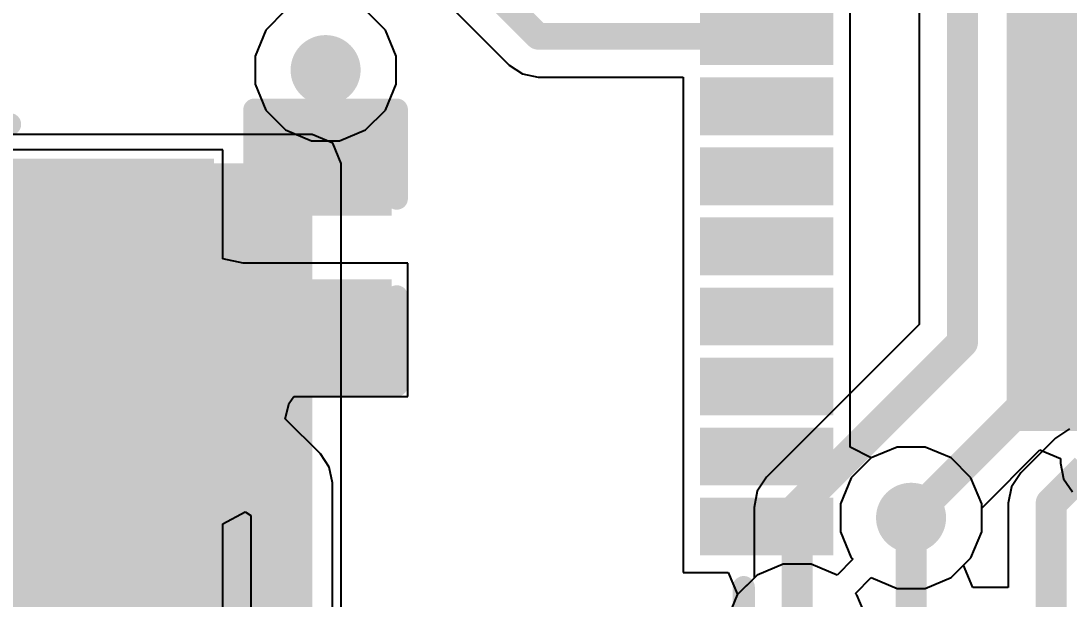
# Model space of a CAD drawing. Header units: inches. Extents: x 0 to 5429, y 0 to 5429.
# Drawn here: x 4.79 to 10.77, y 12.9 to 16.21 of the extents above; entities that cross this region are included whole.
import ezdxf

# ---------------------------------------------------------------- set-up
doc = ezdxf.new("R2010")
doc.units = ezdxf.units.IN
for name, color, linetype in [('Bottom Layer', 5, 'Continuous'), ('Bottom Overlay', 54, 'Continuous'), ('Ground', 16, 'Continuous'), ('Power', 76, 'Continuous'), ('Top Layer', 1, 'Continuous'), ('Top Overlay', 2, 'Continuous'), ('Top Paste', 8, 'Continuous'), ('Top Solder', 216, 'Continuous'), ('Via Holes', 16, 'Continuous')]:
    doc.layers.add(name, color=color, linetype=linetype)
doc.styles.add('Arial_Bold', font='', dxfattribs={"height": 0.2})
doc.styles.get('Arial_Bold').set_extended_font_data('Arial', bold=True)

# ---------------------------------------------------------------- blocks, each defined once
blk = doc.blocks.new('TSOT_23_8_15')
at = {"layer": 'Top Layer'}
for points in [[(-0.77499972, 0.75000231), (-1.82500016, 0.75000231), (-1.82500016, 1.20000141), (-0.77499972, 1.20000141)], [(1.82500016, 0.75000231), (0.77499972, 0.75000231), (0.77499972, 1.20000141), (1.82500016, 1.20000141)], [(-0.77499972, 0.1000010699999999), (-1.82500016, 0.1000010700000001), (-1.82500016, 0.5500001700000001), (-0.77499972, 0.5500001699999999)], [(1.82500016, 0.1000010699999999), (0.77499972, 0.1000010700000001), (0.77499972, 0.5500001700000001), (1.82500016, 0.5500001699999999)], [(-0.77499972, -0.5499976300000001), (-1.82500016, -0.5499976299999999), (-1.82500016, -0.0999985299999999), (-0.77499972, -0.0999985300000001)], [(1.82500016, -0.5499976300000001), (0.77499972, -0.5499976299999999), (0.77499972, -0.0999985299999999), (1.82500016, -0.0999985300000001)], [(-0.77499972, -1.19999887), (-1.82500016, -1.19999887), (-1.82500016, -0.74999977), (-0.77499972, -0.74999977)], [(1.82500016, -1.19999887), (0.77499972, -1.19999887), (0.77499972, -0.74999977), (1.82500016, -0.74999977)]]:
    blk.add_hatch(color=1, dxfattribs=at).paths.add_polyline_path(points)
at = {"layer": 'Top Paste'}
for points in [[(-0.77499972, 0.75000231), (-1.82500016, 0.75000231), (-1.82500016, 1.20000141), (-0.77499972, 1.20000141)], [(1.82500016, 0.75000231), (0.77499972, 0.75000231), (0.77499972, 1.20000141), (1.82500016, 1.20000141)], [(-0.77499972, 0.1000010699999999), (-1.82500016, 0.1000010700000001), (-1.82500016, 0.5500001700000001), (-0.77499972, 0.5500001699999999)], [(1.82500016, 0.1000010699999999), (0.77499972, 0.1000010700000001), (0.77499972, 0.5500001700000001), (1.82500016, 0.5500001699999999)], [(-0.77499972, -0.5499976300000001), (-1.82500016, -0.5499976299999999), (-1.82500016, -0.0999985299999999), (-0.77499972, -0.0999985300000001)], [(1.82500016, -0.5499976300000001), (0.77499972, -0.5499976299999999), (0.77499972, -0.0999985299999999), (1.82500016, -0.0999985300000001)], [(-0.77499972, -1.19999887), (-1.82500016, -1.19999887), (-1.82500016, -0.74999977), (-0.77499972, -0.74999977)], [(1.82500016, -1.19999887), (0.77499972, -1.19999887), (0.77499972, -0.74999977), (1.82500016, -0.74999977)]]:
    blk.add_hatch(color=8, dxfattribs=at).paths.add_polyline_path(points)
at = {"layer": 'Top Solder'}
for points in [[(-0.6733997199999999, 0.6484023099999998), (-1.92660016, 0.64840231), (-1.92660016, 1.30160141), (-0.6733997199999999, 1.30160141)], [(1.92660016, 0.6484023099999998), (0.6733997199999999, 0.64840231), (0.6733997199999999, 1.30160141), (1.92660016, 1.30160141)], [(-0.6733997199999999, -0.0015989300000001), (-1.92660016, -0.0015989299999999), (-1.92660016, 0.65160017), (-0.6733997199999999, 0.6516001699999999)], [(1.92660016, -0.0015989300000001), (0.6733997199999999, -0.0015989299999999), (0.6733997199999999, 0.65160017), (1.92660016, 0.6516001699999999)], [(-0.6733997199999999, -0.65159763), (-1.92660016, -0.6515976299999999), (-1.92660016, 0.0016014700000001), (-0.6733997199999999, 0.0016014699999999)], [(1.92660016, -0.65159763), (0.6733997199999999, -0.6515976299999999), (0.6733997199999999, 0.0016014700000001), (1.92660016, 0.0016014699999999)], [(-0.6733997199999999, -1.30159887), (-1.92660016, -1.30159887), (-1.92660016, -0.6483997699999998), (-0.6733997199999999, -0.64839977)], [(1.92660016, -1.30159887), (0.6733997199999999, -1.30159887), (0.6733997199999999, -0.6483997699999998), (1.92660016, -0.64839977)]]:
    blk.add_hatch(color=216, dxfattribs=at).paths.add_polyline_path(points)
at = {"layer": 'Top Overlay', "const_width": 0.127}
for points in [[(-0.7111999999999999, 1.4986), (0.7619999999999999, 1.4986)], [(-2.1082, 1.1176), (-1.9812, 0.9905999999999999)], [(-2.1082, 0.8636), (-2.1082, 1.1176)], [(-2.1082, 0.8636), (-1.9812, 0.9905999999999999)], [(-0.7111999999999999, -1.49859746), (0.7619999999999999, -1.49859746)], [(-0.6096, -1.49859746), (0.5841999999999999, -1.49859746)]]:
    blk.add_lwpolyline(points, dxfattribs=at)
at = {"layer": 'Top Overlay', "const_width": 0.0635}
for points in [[(-0.74295, 1.4986, 1), (-0.67945, 1.4986, 1)], [(0.73025, 1.4986, 1), (0.79375, 1.4986, 1)], [(-2.13995, 1.1176, 1), (-2.07645, 1.1176, 1)], [(-2.13995, 1.1176, 1), (-2.07645, 1.1176, 1)], [(-2.01295, 0.9905999999999999, 1), (-1.94945, 0.9905999999999999, 1)], [(-2.01295, 0.9905999999999999, 1), (-1.94945, 0.9905999999999999, 1)], [(-2.13995, 0.8636, 1), (-2.07645, 0.8636, 1)], [(-2.13995, 0.8636, 1), (-2.07645, 0.8636, 1)], [(-0.74295, -1.49859746, 1), (-0.67945, -1.49859746, 1)], [(-0.64135, -1.49859746, 1), (-0.57785, -1.49859746, 1)], [(0.5524499999999999, -1.49859746, 1), (0.61595, -1.49859746, 1)], [(0.73025, -1.49859746, 1), (0.79375, -1.49859746, 1)]]:
    blk.add_lwpolyline(points, format="xyb", close=True, dxfattribs=at)
blk = doc.blocks.new('56_QFN__7_7__25')
at = {"layer": 'Top Layer'}
for points in [[(3.09999888, 2.70999966), (3.75000012, 2.70999966), (3.75000012, 2.4900001), (3.09999888, 2.4900001)], [(3.09999888, 2.31000046), (3.75000012, 2.31000046), (3.75000012, 2.0900009), (3.09999888, 2.0900009)], [(-1.99999981, -1.99999981), (-1.99999981, 1.99999981), (1.99999981, 1.99999981), (1.99999981, -1.99999981)], [(3.09999888, 1.91000126), (3.75000012, 1.91000126), (3.75000012, 1.6900017), (3.09999888, 1.6900017)], [(3.09999888, 1.50999952), (3.75000012, 1.50999952), (3.75000012, 1.28999996), (3.09999888, 1.28999996)], [(3.09999888, 1.11000032), (3.75000012, 1.11000032), (3.75000012, 0.89000076), (3.09999888, 0.89000076)], [(3.09999888, 0.7099985799999999), (3.75000012, 0.7099985799999999), (3.75000012, 0.48999902), (3.09999888, 0.48999902)], [(3.09999888, 0.30999938), (3.75000012, 0.30999938), (3.75000012, 0.08999982), (3.09999888, 0.08999982)], [(3.09999888, -0.08999982), (3.75000012, -0.08999982), (3.75000012, -0.30999938), (3.09999888, -0.30999938)]]:
    blk.add_hatch(color=1, dxfattribs=at).paths.add_polyline_path(points)
at = {"layer": 'Top Paste'}
for points in [[(3.09999888, 2.70999966), (3.75000012, 2.70999966), (3.75000012, 2.4900001), (3.09999888, 2.4900001)], [(3.09999888, 2.31000046), (3.75000012, 2.31000046), (3.75000012, 2.0900009), (3.09999888, 2.0900009)], [(-1.99999981, -1.99999981), (-1.99999981, 1.99999981), (1.99999981, 1.99999981), (1.99999981, -1.99999981)], [(3.09999888, 1.91000126), (3.75000012, 1.91000126), (3.75000012, 1.6900017), (3.09999888, 1.6900017)], [(3.09999888, 1.50999952), (3.75000012, 1.50999952), (3.75000012, 1.28999996), (3.09999888, 1.28999996)], [(3.09999888, 1.11000032), (3.75000012, 1.11000032), (3.75000012, 0.89000076), (3.09999888, 0.89000076)], [(3.09999888, 0.7099985799999999), (3.75000012, 0.7099985799999999), (3.75000012, 0.48999902), (3.09999888, 0.48999902)], [(3.09999888, 0.30999938), (3.75000012, 0.30999938), (3.75000012, 0.08999982), (3.09999888, 0.08999982)], [(3.09999888, -0.08999982), (3.75000012, -0.08999982), (3.75000012, -0.30999938), (3.09999888, -0.30999938)]]:
    blk.add_hatch(color=8, dxfattribs=at).paths.add_polyline_path(points)
at = {"layer": 'Top Solder'}
for points in [[(3.04499772, 2.76500082), (3.80500128, 2.76500082), (3.80500128, 2.43499894), (3.04499772, 2.43499894)], [(3.04499772, 2.36500162), (3.80500128, 2.36500162), (3.80500128, 2.03499974), (3.04499772, 2.03499974)], [(-2.05500097, -2.05500097), (-2.05500097, 2.05500097), (2.05500097, 2.05500097), (2.05500097, -2.05500097)], [(3.04499772, 1.96500242), (3.80500128, 1.96500242), (3.80500128, 1.63500054), (3.04499772, 1.63500054)], [(3.04499772, 1.56500068), (3.80500128, 1.56500068), (3.80500128, 1.2349988), (3.04499772, 1.2349988)], [(3.04499772, 1.16500148), (3.80500128, 1.16500148), (3.80500128, 0.8349996), (3.04499772, 0.8349996)], [(3.04499772, 0.7649997399999999), (3.80500128, 0.7649997399999999), (3.80500128, 0.43499786), (3.04499772, 0.43499786)], [(3.04499772, 0.36500054), (3.80500128, 0.36500054), (3.80500128, 0.03499866), (3.04499772, 0.03499866)], [(3.04499772, -0.03499866), (3.80500128, -0.03499866), (3.80500128, -0.36500054), (3.04499772, -0.36500054)]]:
    blk.add_hatch(color=216, dxfattribs=at).paths.add_polyline_path(points)
at = {"layer": 'Top Overlay', "const_width": 0.127}
blk.add_lwpolyline([(3.556, 3.556), (3.556, 2.9464)], dxfattribs=at)
at = {"layer": 'Top Overlay', "const_width": 0.0635}
blk.add_lwpolyline([(3.52425, 2.9464, 1), (3.587749999999999, 2.9464, 1)], format="xyb", close=True, dxfattribs=at)
blk = doc.blocks.new('C___0402_59')
at = {"layer": 'Top Layer'}
for points in [[(-0.6985, -0.3175), (-0.6985, 0.3174999999999999), (-0.2413000000000001, 0.3175), (-0.2412999999999999, -0.3174999999999999)], [(0.2413000000000001, -0.3175), (0.2412999999999999, 0.3174999999999999), (0.6985, 0.3175), (0.6985, -0.3174999999999999)]]:
    blk.add_hatch(color=1, dxfattribs=at).paths.add_polyline_path(points)
at = {"layer": 'Top Paste'}
for points in [[(-0.6985, -0.3175), (-0.6985, 0.3174999999999999), (-0.2413000000000001, 0.3175), (-0.2412999999999999, -0.3174999999999999)], [(0.2413000000000001, -0.3175), (0.2412999999999999, 0.3174999999999999), (0.6985, 0.3175), (0.6985, -0.3174999999999999)]]:
    blk.add_hatch(color=8, dxfattribs=at).paths.add_polyline_path(points)
at = {"layer": 'Top Solder'}
for points in [[(-0.7584998799999999, -0.3774998800000001), (-0.7584998799999999, 0.3774998799999999), (-0.1813001200000001, 0.3774998800000001), (-0.1813001199999999, -0.3774998799999999)], [(0.1813001200000001, -0.3774998800000001), (0.1813001199999999, 0.3774998799999999), (0.7584998799999999, 0.3774998800000001), (0.7584998799999999, -0.3774998799999999)]]:
    blk.add_hatch(color=216, dxfattribs=at).paths.add_polyline_path(points)
at = {"layer": 'Top Overlay', "const_width": 0.127}
for points in [[(-0.2794, 0.4064), (-0.7874, 0.4064)], [(-0.7874, -0.4064), (-0.7874, 0.4064)], [(0.7874, 0.4064), (0.2794, 0.4064)], [(0.7874, -0.4064), (0.7874, 0.4064)], [(-0.2794, -0.4064), (-0.7874, -0.4064)], [(0.7874, -0.4064), (0.2794, -0.4064)]]:
    blk.add_lwpolyline(points, dxfattribs=at)
at = {"layer": 'Top Overlay', "const_width": 0.0635}
for points in [[(-0.8191499999999999, 0.4064, 1), (-0.7556499999999999, 0.4064, 1)], [(-0.8191499999999999, 0.4064, 1), (-0.7556499999999999, 0.4064, 1)], [(-0.31115, 0.4064, 1), (-0.24765, 0.4064, 1)], [(0.24765, 0.4064, 1), (0.31115, 0.4064, 1)], [(0.7556499999999999, 0.4064, 1), (0.8191499999999999, 0.4064, 1)], [(0.7556499999999999, 0.4064, 1), (0.8191499999999999, 0.4064, 1)], [(-0.8191499999999999, -0.4064, 1), (-0.7556499999999999, -0.4064, 1)], [(-0.8191499999999999, -0.4064, 1), (-0.7556499999999999, -0.4064, 1)], [(-0.31115, -0.4064, 1), (-0.24765, -0.4064, 1)], [(0.24765, -0.4064, 1), (0.31115, -0.4064, 1)], [(0.7556499999999999, -0.4064, 1), (0.8191499999999999, -0.4064, 1)], [(0.7556499999999999, -0.4064, 1), (0.8191499999999999, -0.4064, 1)]]:
    blk.add_lwpolyline(points, format="xyb", close=True, dxfattribs=at)

msp = doc.modelspace()

# ---------------------------------------------------------------- hatches: boundary and pattern name
at = {"layer": 'Bottom Layer'}
h = msp.add_hatch(color=5, dxfattribs=at)
edge = h.paths.add_edge_path()
edge.add_arc((6.5278, 15.9258), 0.1999996, 0, 360)
for points in [[(3.0734, 14.86662508), (5.4356, 14.86662508), (5.4356, 15.3924), (3.0734, 15.3924)], [(3.85322064, 14.16406616), (5.4356, 14.16406616), (5.4356, 15.3924), (3.85322064, 15.3924)], [(4.724399999999999, 10.8458), (6.4516, 10.8458), (6.4516, 15.3924), (4.724399999999999, 15.3924)]]:
    msp.add_hatch(color=5, dxfattribs=at).paths.add_polyline_path(points)
h = msp.add_hatch(color=5, dxfattribs=at)
edge = h.paths.add_edge_path()
edge.add_arc((9.870884499999999, 13.36879216), 0.1999996, 0, 360)
at = {"layer": 'Ground'}
h = msp.add_hatch(color=16, dxfattribs=at)
edge = h.paths.add_edge_path()
edge.add_arc((6.5278, 15.9258), 0.1999996, 0, 360)
h = msp.add_hatch(color=16, dxfattribs=at)
edge = h.paths.add_edge_path()
edge.add_arc((9.870884499999999, 13.36879216), 0.1999996, 0, 360)
at = {"layer": 'Power'}
h = msp.add_hatch(color=76, dxfattribs=at)
edge = h.paths.add_edge_path()
edge.add_arc((6.5278, 15.9258), 0.1999996, 0, 360)
h = msp.add_hatch(color=76, dxfattribs=at)
edge = h.paths.add_edge_path()
edge.add_arc((9.870884499999999, 13.36879216), 0.1999996, 0, 360)
at = {"layer": 'Top Layer'}
h = msp.add_hatch(color=1, dxfattribs=at)
edge = h.paths.add_edge_path()
edge.add_arc((6.5278, 15.9258), 0.1999996, 0, 360)
h = msp.add_hatch(color=1, dxfattribs=at)
edge = h.paths.add_edge_path()
edge.add_arc((9.870884499999999, 13.36879216), 0.1999996, 0, 360)
at = {"layer": 'Via Holes'}
h = msp.add_hatch(color=7, dxfattribs=at)
edge = h.paths.add_edge_path()
edge.add_arc((6.5278, 15.9258), 0.0999998, 0, 360)
h = msp.add_hatch(color=7, dxfattribs=at)
edge = h.paths.add_edge_path()
edge.add_arc((9.870884499999999, 13.36879216), 0.0999998, 0, 360)

# ---------------------------------------------------------------- linework, layer by layer
at = {"layer": 'Bottom Layer'}
for p, q in [((9.9181158, 16.8555416), (9.9181158, 14.4726025)), ((6.4516, 15.55735776), (3.0734, 15.55735776)), ((6.56824188, 15.50904188), (6.4516, 15.55735776)), ((6.61655776, 15.3924), (6.56824188, 15.50904188)), ((6.61655776, 11.92515776), (6.61655776, 15.3924)), ((9.9181158, 14.4726025), (9.04623286, 13.60071956)), ((10.2740841, 13.42405748), (10.60636436, 13.75633774)), ((10.60636436, 13.75633774), (10.72369712, 13.70773484)), ((10.72369712, 13.70773484), (10.72369712, 13.68122486)), ((10.72369712, 13.68122486), (10.74143902, 13.59203022)), ((9.04623286, 13.60071956), (8.99290048, 13.5209026)), ((10.74143902, 13.59203022), (10.7919647, 13.51641442)), ((8.99290048, 13.5209026), (8.97417306, 13.42675242)), ((8.97417306, 13.42675242), (8.97417306, 13.02418274)), ((10.2740841, 13.28859166), (10.2740841, 13.42405748)), ((10.21269992, 13.1403979), (10.2740841, 13.28859166)), ((10.09927876, 13.02697674), (10.21269992, 13.1403979)), ((8.97417306, 13.02418274), (8.878384579999999, 12.92839426)), ((9.553623259999998, 12.93678642), (9.64249278, 13.02697674)), ((9.64249278, 13.02697674), (9.790684, 12.96559256)), ((9.951084999999999, 12.96559256), (10.09927876, 13.02697674)), ((8.878384579999999, 12.92839426), (8.8170004, 12.7802005)), ((9.56201542, 12.92839426), (9.553623259999998, 12.93678642)), ((9.623399599999999, 12.7802005), (9.56201542, 12.92839426)), ((9.790684, 12.96559256), (9.951084999999999, 12.96559256))]:
    msp.add_line(p, q, dxfattribs=at)
at = {"layer": 'Bottom Layer', "const_width": 0.1778}
for points in [[(10.56838882, 14.06629648), (10.56838882, 25.14534722)], [(10.16414274, 14.37069516), (10.16414274, 24.83479412)], [(9.220199999999998, 13.42675242), (10.16414274, 14.37069516)], [(9.870884499999999, 13.36879216), (10.56838882, 14.06629648)], [(9.220199999999998, 12.7), (9.220199999999998, 13.42675242)]]:
    msp.add_lwpolyline(points, dxfattribs=at)
at = {"layer": 'Bottom Layer', "const_width": 0.0889}
for points in [[(10.11969274, 14.37069516, 1), (10.20859274, 14.37069516, 1)], [(10.11969274, 14.37069516, 1), (10.20859274, 14.37069516, 1)], [(10.52393882, 14.06629648, 1), (10.61283882, 14.06629648, 1)], [(10.52393882, 14.06629648, 1), (10.61283882, 14.06629648, 1)], [(9.17575, 13.42675242, 1), (9.26465, 13.42675242, 1)], [(9.17575, 13.42675242, 1), (9.26465, 13.42675242, 1)], [(9.8264345, 13.36879216, 1), (9.915334499999998, 13.36879216, 1)]]:
    msp.add_lwpolyline(points, format="xyb", close=True, dxfattribs=at)
at = {"layer": 'Ground'}
for p, q in [((9.790684, 13.77199176), (9.642490239999999, 13.71060758)), ((9.951084999999999, 13.77199176), (9.790684, 13.77199176)), ((10.09927876, 13.71060758), (9.951084999999999, 13.77199176)), ((9.642490239999999, 13.71060758), (9.52906908, 13.59718642)), ((10.21269992, 13.59718642), (10.09927876, 13.71060758)), ((9.52906908, 13.59718642), (9.4676849, 13.44899266)), ((10.2740841, 13.44899266), (10.21269992, 13.59718642)), ((9.4676849, 13.44899266), (9.4676849, 13.28859166)), ((10.2740841, 13.28859166), (10.2740841, 13.44899266)), ((9.4676849, 13.28859166), (9.52906908, 13.1403979)), ((10.21269992, 13.1403979), (10.2740841, 13.28859166)), ((9.537461239999999, 13.13200574), (9.44859172, 13.04181542)), ((9.52906908, 13.1403979), (9.537461239999999, 13.13200574)), ((10.09927876, 13.02697674), (10.21269992, 13.1403979)), ((9.1399995, 13.1031996), (8.991805739999998, 13.04181542)), ((9.3004005, 13.1031996), (9.1399995, 13.1031996)), ((9.44859172, 13.04181542), (9.3004005, 13.1031996)), ((8.991805739999998, 13.04181542), (8.878384579999999, 12.92839426)), ((9.553623259999998, 12.93678642), (9.64249278, 13.02697674)), ((9.64249278, 13.02697674), (9.790684, 12.96559256)), ((9.951084999999999, 12.96559256), (10.09927876, 13.02697674)), ((8.878384579999999, 12.92839426), (8.8170004, 12.7802005)), ((9.56201542, 12.92839426), (9.553623259999998, 12.93678642)), ((9.623399599999999, 12.7802005), (9.56201542, 12.92839426)), ((9.790684, 12.96559256), (9.951084999999999, 12.96559256))]:
    msp.add_line(p, q, dxfattribs=at)
at = {"layer": 'Power'}
for p, q in [((6.29940574, 16.26761542), (6.18598458, 16.15419426)), ((6.86961542, 16.15419426), (6.75619426, 16.26761542)), ((6.18598458, 16.15419426), (6.1246004, 16.0060005)), ((6.9309996, 16.0060005), (6.86961542, 16.15419426)), ((6.1246004, 16.0060005), (6.1246004, 15.8455995)), ((6.9309996, 15.8455995), (6.9309996, 16.0060005)), ((6.1246004, 15.8455995), (6.18598458, 15.69740574)), ((6.86961542, 15.69740574), (6.9309996, 15.8455995)), ((6.18598458, 15.69740574), (6.29940574, 15.58398458)), ((6.75619426, 15.58398458), (6.86961542, 15.69740574)), ((6.29940574, 15.58398458), (6.4475995, 15.5226004)), ((6.608000499999999, 15.5226004), (6.75619426, 15.58398458)), ((6.4475995, 15.5226004), (6.608000499999999, 15.5226004)), ((9.790684, 13.77199176), (9.642490239999999, 13.71060758)), ((9.951084999999999, 13.77199176), (9.790684, 13.77199176)), ((10.09927876, 13.71060758), (9.951084999999999, 13.77199176)), ((9.642490239999999, 13.71060758), (9.52906908, 13.59718642)), ((10.21269992, 13.59718642), (10.09927876, 13.71060758)), ((9.52906908, 13.59718642), (9.4676849, 13.44899266)), ((10.2740841, 13.44899266), (10.21269992, 13.59718642)), ((9.4676849, 13.44899266), (9.4676849, 13.28859166)), ((10.2740841, 13.28859166), (10.2740841, 13.44899266)), ((9.4676849, 13.28859166), (9.52906908, 13.1403979)), ((10.21269992, 13.1403979), (10.2740841, 13.28859166)), ((9.537461239999999, 13.13200574), (9.44859172, 13.04181542)), ((9.52906908, 13.1403979), (9.537461239999999, 13.13200574)), ((10.09927876, 13.02697674), (10.21269992, 13.1403979)), ((9.1399995, 13.1031996), (8.991805739999998, 13.04181542)), ((9.3004005, 13.1031996), (9.1399995, 13.1031996)), ((9.44859172, 13.04181542), (9.3004005, 13.1031996)), ((8.991805739999998, 13.04181542), (8.878384579999999, 12.92839426)), ((9.553623259999998, 12.93678642), (9.64249278, 13.02697674)), ((9.64249278, 13.02697674), (9.790684, 12.96559256)), ((9.951084999999999, 12.96559256), (10.09927876, 13.02697674)), ((8.878384579999999, 12.92839426), (8.8170004, 12.7802005)), ((9.56201542, 12.92839426), (9.553623259999998, 12.93678642)), ((9.623399599999999, 12.7802005), (9.56201542, 12.92839426)), ((9.790684, 12.96559256), (9.951084999999999, 12.96559256))]:
    msp.add_line(p, q, dxfattribs=at)
at = {"layer": 'Top Layer'}
for p, q in [((9.523801119999998, 15.85660024), (9.523801119999998, 16.88404548)), ((6.99798956, 16.5323901), (7.57619008, 15.95418958)), ((7.57619008, 15.95418958), (7.65180588, 15.9036639)), ((7.65180588, 15.9036639), (7.741000519999999, 15.885922)), ((7.741000519999999, 15.885922), (8.56899988, 15.885922)), ((8.56899988, 15.885922), (8.56899988, 15.45660104)), ((9.523801119999998, 14.6566001), (9.523801119999998, 15.85660024)), ((5.941174299999999, 15.47008082), (4.64237578, 15.47008082)), ((5.941174299999999, 14.84848694), (5.941174299999999, 15.47008082)), ((8.56899988, 15.45660104), (8.56899988, 14.2566009)), ((6.05790254, 14.82368384), (5.941174299999999, 14.84848694)), ((6.05790254, 14.8236813), (6.05790254, 14.82368384)), ((6.9977, 14.8236813), (6.05790254, 14.8236813)), ((6.9977, 14.0616813), (6.9977, 14.8236813)), ((9.523801119999998, 13.7715244), (9.523801119999998, 14.6566001)), ((8.56899988, 14.2566009), (8.56899988, 13.05660076)), ((6.2976506, 13.9346813), (6.320259139999999, 14.02367528)), ((6.320259139999999, 14.02367528), (6.34633986, 14.0616813)), ((6.34633986, 14.0616813), (6.9977, 14.0616813)), ((6.4983868, 13.7339451), (6.2976506, 13.9346813)), ((10.77482224, 13.87659912), (10.69500528, 13.82326674)), ((9.64249278, 13.71060758), (9.523801119999998, 13.7715244)), ((9.790684, 13.77199176), (9.64249278, 13.71060758)), ((9.951084999999999, 13.77199176), (9.790684, 13.77199176)), ((10.09927876, 13.71060758), (9.951084999999999, 13.77199176)), ((10.69500528, 13.82326674), (10.49743392, 13.62569538)), ((6.548912479999999, 13.65833184), (6.4983868, 13.7339451)), ((10.21269992, 13.59718642), (10.09927876, 13.71060758)), ((6.566654379999999, 13.56913466), (6.548912479999999, 13.65833184)), ((10.2740841, 13.44899266), (10.21269992, 13.59718642)), ((10.49743392, 13.62569538), (10.44410154, 13.54587842)), ((6.566654379999999, 12.10427856), (6.566654379999999, 13.56913466)), ((10.44410154, 13.54587842), (10.42537412, 13.45172824)), ((10.2740841, 13.28859166), (10.2740841, 13.44899266)), ((10.42537412, 13.45172824), (10.42537412, 12.97140154)), ((5.941174299999999, 13.33455296), (6.068174299999999, 13.40243446)), ((6.068174299999999, 13.40243446), (6.10049834, 13.38083938)), ((6.10049834, 13.38083938), (6.10049834, 12.512675)), ((5.941174299999999, 12.76528308), (5.941174299999999, 13.33455296)), ((10.21269992, 13.1403979), (10.2740841, 13.28859166)), ((10.17070356, 13.09840154), (10.21269992, 13.1403979)), ((8.56899988, 13.05660076), (8.82698514, 13.05660076)), ((8.82698514, 13.05660076), (8.879591079999999, 12.92960076)), ((10.2233095, 12.97140154), (10.17070356, 13.09840154)), ((8.878384579999999, 12.92839426), (8.8170004, 12.7802005)), ((8.879591079999999, 12.92960076), (8.878384579999999, 12.92839426)), ((10.42537412, 12.97140154), (10.2233095, 12.97140154))]:
    msp.add_line(p, q, dxfattribs=at)
for points, const_width in [([(7.162799999999999, 16.69720054), (7.741000519999999, 16.11900002)], 0.1524), ([(7.741000519999999, 16.11900002), (9.0464005, 16.11900002)], 0.1524), ([(5.26377408, 14.4426813), (6.5278, 14.4426813)], 0.2032), ([(5.26377408, 13.7926826), (6.11002842, 13.7926826)], 0.1524), ([(6.11002842, 13.7926826), (6.333576359999999, 13.56913466)], 0.1524), ([(10.67140106, 13.45172824), (10.86897242, 13.6492996)], 0.1778), ([(6.333576359999999, 12.10427856), (6.333576359999999, 13.56913466)], 0.1524), ([(10.67140106, 12.76420104), (10.67140106, 13.45172824)], 0.1778), ([(9.870884499999999, 13.36879216), (9.87114358, 13.36853308)], 0.1778), ([(9.87114358, 12.49425746), (9.87114358, 13.36853308)], 0.1778)]:
    msp.add_lwpolyline(points, dxfattribs=dict(at, const_width=const_width))
for points, const_width in [([(7.702900519999999, 16.11900002, 1), (7.779100519999999, 16.11900002, 1)], 0.0762), ([(7.702900519999999, 16.11900002, 1), (7.779100519999999, 16.11900002, 1)], 0.0762), ([(9.0083005, 16.11900002, 1), (9.0845005, 16.11900002, 1)], 0.0762), ([(5.21297408, 14.4426813, 1), (5.31457408, 14.4426813, 1)], 0.1016), ([(6.476999999999999, 14.4426813, 1), (6.5786, 14.4426813, 1)], 0.1016), ([(5.22567408, 13.7926826, 1), (5.30187408, 13.7926826, 1)], 0.0762), ([(6.07192842, 13.7926826, 1), (6.14812842, 13.7926826, 1)], 0.0762), ([(6.07192842, 13.7926826, 1), (6.14812842, 13.7926826, 1)], 0.0762), ([(6.295476359999999, 13.56913466, 1), (6.371676359999999, 13.56913466, 1)], 0.0762), ([(6.295476359999999, 13.56913466, 1), (6.371676359999999, 13.56913466, 1)], 0.0762), ([(10.62695106, 13.45172824, 1), (10.71585106, 13.45172824, 1)], 0.0889), ([(10.62695106, 13.45172824, 1), (10.71585106, 13.45172824, 1)], 0.0889), ([(9.8264345, 13.36879216, 1), (9.915334499999998, 13.36879216, 1)], 0.0889), ([(9.826693579999999, 13.36853308, 1), (9.91559358, 13.36853308, 1)], 0.0889), ([(9.826693579999999, 13.36853308, 1), (9.91559358, 13.36853308, 1)], 0.0889)]:
    msp.add_lwpolyline(points, format="xyb", close=True, dxfattribs=dict(at, const_width=const_width))

# ---------------------------------------------------------------- block references
for name, p, rotation in [('56_QFN__7_7__25', (12.4714, 15.91900042), 180), ('C___0402_59', (6.5278, 14.9125813), 270)]:
    msp.add_blockref(name, p, dxfattribs=dict(rotation=rotation))
msp.add_blockref('TSOT_23_8_15', (3.96377414, 14.11768068))

# ---------------------------------------------------------------- texts
at = {"layer": 'Bottom Overlay', "style": 'Arial_Bold', "text_generation_flag": 2}
msp.add_text('GND', height=1.49999954, rotation=360, dxfattribs=at).set_placement((6.4643, 13.18185832))

doc.saveas('drawing.dxf')
